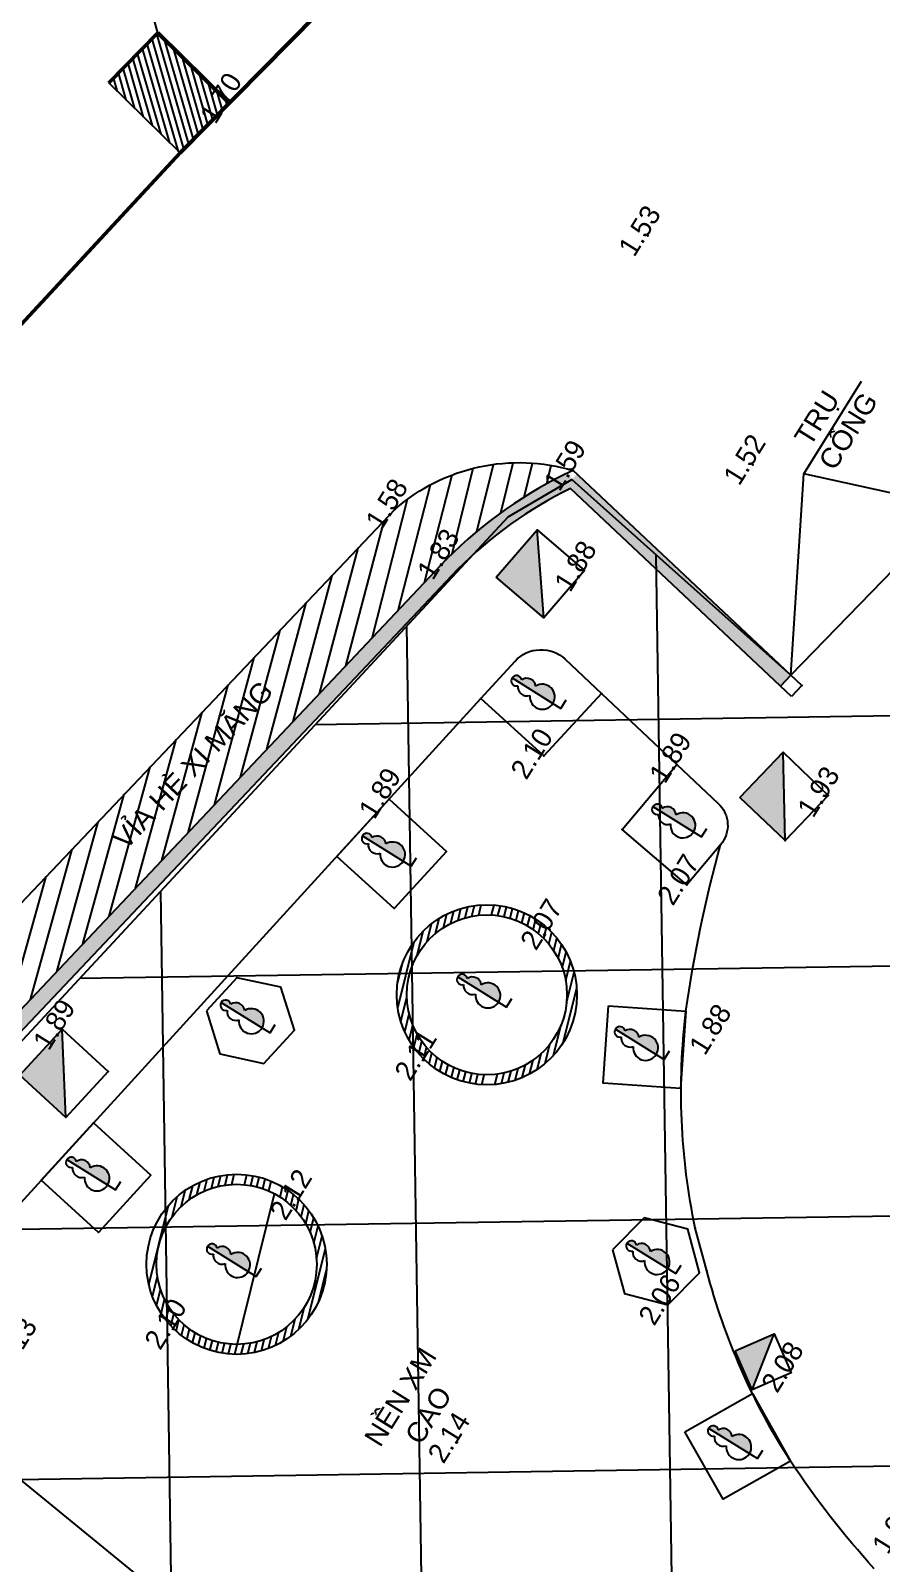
# Model space of a CAD drawing. Header units: millimetres. Extents: x -235021 to 808813, y -1893235 to 860440.
# Drawn here: x 15458 to 32455, y -1817853 to -1787210 of the extents above; entities that cross this region are included whole.
import ezdxf
from ezdxf.enums import TextEntityAlignment as Align

# ---------------------------------------------------------------- set-up
doc = ezdxf.new("R2010")
doc.units = ezdxf.units.MM
doc.header["$LTSCALE"] = 100
doc.layers.get('0').update_dxf_attribs({"lineweight": 9})
for name, color, linetype in [('BO VIA', 3, 'Continuous'), ('CHU', 2, 'Continuous'), ('HO GA', 4, 'Continuous')]:
    doc.layers.add(name, color=color, linetype=linetype)
doc.layers.add('diem', color=2, linetype='Continuous', lineweight=0)
doc.layers.add('THEP CHIU LUC', color=1, linetype='Continuous', lineweight=50)
doc.styles.add('GHICHU', font='', dxfattribs={"height": 2})
doc.styles.add('GHICHU2', font='', dxfattribs={"height": 2})
doc.styles.get('GHICHU').set_extended_font_data('VNI-Helve-Condense')
doc.styles.get('GHICHU2').set_extended_font_data('VNI-Helve-Condense')
doc.dimstyles.get("Standard").update_dxf_attribs({"dimtxt": 0.18, "dimasz": 0.18, "dimexe": 0.18, "dimexo": 0.0625, "dimgap": 0.09, "dimtad": 0, "dimtih": 1, "dimtoh": 1, "dimdec": 4, "dimzin": 0, "dimdsep": 46, "dimtxsty": 'Standard', "dimcen": 0.09, "dimadec": 0, "dimazin": 0, "dimtfac": 1, "dimtdec": 4, "dimtofl": 0, "dimtmove": 0, "dimatfit": 3, "dimfxl": 1, "dimtolj": 1, "dimtzin": 0, "dimarcsym": 0})
pattern_1 = [(76.11958264428031, (673103533.7144846, -1089408393.103788), (-121.3498163011125, 29.98703192525495), [])]

# ---------------------------------------------------------------- blocks, each defined once
blk = doc.blocks.new('CAYDL')
at = {"linetype": 'Continuous'}
blk.add_hatch(color=256, dxfattribs=at).paths.add_polyline_path([(0.2730896669155642, 1.660251213043928, 0.5693726601521445), (0.1762234897171492, 2.41734217087509, 0.684834325308665), (0, 2.871893779935299), (0, 0.469883415720855, 0.7965622496287439)])
for p, q in [((0, 2.87150458983167), (0, 0)), ((0, 0), (0.4967282140305826, 0))]:
    blk.add_line(p, q, dxfattribs=at)
for centre, radius, start, end in [((0, 2.010052954237), 0.4437783504383233, 113.3968845450581, 232.0208978191353), ((0, 2.610458247764701), 0.2614355321705987, 312.3812719101817, 227.6187280898183), ((0, 2.010052954237), 0.4437783504383233, 307.9791021808647, 66.60311545494193), ((0, 1.09639291237982), 0.6265094966589649, 115.841984444443, 64.15801555555699)]:
    blk.add_arc(centre, radius, start, end, dxfattribs=at)
blk = doc.blocks.new('RTERTCERTER')
at = {"layer": 'HO GA'}
h = blk.add_hatch(color=256, dxfattribs=at)
h.dxf.hatch_style = 1
h.paths.add_polyline_path([(414151.4120695426, -1439537.314499317), (412923.2242200301, -1439304.818034226), (412690.727754823, -1440533.005883506)])
h = blk.add_hatch(color=256, dxfattribs=at)
h.dxf.hatch_style = 1
h.paths.add_polyline_path([(427641.3871020554, -1442323.021115324), (426405.9107365097, -1442133.02598317), (426215.9156043556, -1443368.502348716)])
h = blk.add_hatch(color=256, dxfattribs=at)
h.dxf.hatch_style = 1
h.paths.add_polyline_path([(426460.0608775867, -1448845.921743017), (425236.1979380726, -1448591.639409128), (424981.915604301, -1449815.502348876)])
h = blk.add_hatch(color=256, dxfattribs=at)
h.dxf.hatch_style = 1
h.paths.add_polyline_path([(415311.7007458129, -1455056.144323487), (416493.9156042886, -1454838.502348687), (415793.9871876509, -1454356.215907082)])
at = {"layer": 'diem'}
for p in [(426215.9156043557, -1443368.502348715), (416493.9156042887, -1454838.502348687)]:
    blk.add_point(p, dxfattribs=at)
at = {"layer": 'HO GA'}
for p, q in [((412690.7277548229, -1440533.005883506), (414151.4120695423, -1439537.314499317)), ((426215.9156043557, -1443368.502348715), (427641.3871020554, -1442323.021115324)), ((424981.9156043008, -1449815.502348876), (426460.0608775867, -1448845.921743017)), ((415311.7007458126, -1455056.144323487), (416493.9156042887, -1454838.502348687))]:
    blk.add_line(p, q, dxfattribs=at)
for points in [[(412923.22422003, -1439304.818034226), (414151.4120695423, -1439537.314499317), (413918.9156043353, -1440765.502348829), (412690.7277548229, -1440533.005883506)], [(426405.9107365096, -1442133.02598317), (427641.3871020554, -1442323.021115324), (427451.3919699015, -1443558.497480636), (426215.9156043557, -1443368.502348715)], [(425236.1979380725, -1448591.639409129), (426460.0608775867, -1448845.921743017), (426205.7785439314, -1450069.784682298), (424981.9156043008, -1449815.502348876)], [(415793.987187651, -1454356.215907082), (416493.9156042887, -1454838.502348687), (416011.6291624503, -1455538.430765325), (415311.7007458126, -1455056.144323487)]]:
    blk.add_lwpolyline(points, close=True, dxfattribs=at)

msp = doc.modelspace()

# ---------------------------------------------------------------- hatches: boundary and pattern name
at = {"layer": 'BO VIA'}
h = msp.add_hatch(dxfattribs=at)
h.set_pattern_fill('ANSI31', color=253, scale=999.9999999999999, angle=58.11958264428029)
h.set_pattern_definition([(103.1195826442803, (673103533.7144846, -1089408393.103788), (-121.7373056428034, -28.37302265939724), [])])
h.paths.add_polyline_path([(18001.27820477141, -1787254.065213818), (17018.38080150989, -1788251.016915037), (18442.59751748469, -1789655.156062638), (19425.49492074607, -1788658.204361418)])
h = msp.add_hatch(dxfattribs=at)
h.set_pattern_fill('ANSI31', color=253, scale=3000, angle=391.1195826442803)
h.set_pattern_definition([(76.11958264428031, (673103533.7144846, -1089408393.103788), (-364.0494489033374, 89.9610957757648), [])])
edge = h.paths.add_edge_path()
edge.add_line((-9256.293191919976, -1831095.549361533), (-12325.41400379018, -1834596.746648603))
edge.add_line((-12325.4140037903, -1834596.746648603), (-15676.33275449125, -1838901.29686034))
edge.add_arc((19590.18073538487, -1866967.171703485), 45071.28026185529, 141.4864465059279, 146.706780537416)
edge.add_line((-18083.65523924277, -1842226.468653661), (-20559.43960201152, -1847064.728339613))
edge.add_line((-20559.43960201152, -1847064.728339613), (-20267.99297463929, -1846790.759612581))
edge.add_line((-20267.99297463911, -1846790.759612581), (-18909.67331985245, -1846694.497183565))
edge.add_line((-18909.67331985262, -1846694.497183565), (-18837.8738340041, -1846554.184253623))
edge.add_ellipse((-18744.3814632764, -1846369.09685208), major_axis=(-207.3593434136434, 0.5218297957807738), ratio=0.9999999998117978, start_angle=361.3992009683679, end_angle=423.3446813864714, ccw=False)
edge.add_ellipse((-18744.3814632764, -1846369.09685208), major_axis=(-207.3593434136434, 0.5218297957807738), ratio=0.9999999998117978, start_angle=242.7451610644306, end_angle=361.3992009683679, ccw=False)
edge.add_line((-18648.95756474946, -1846184.997832027), (-18183.41997292574, -1845275.228872889))
edge.add_line((-18183.41997292562, -1845275.228872889), (-18658.70288560388, -1845291.993733929))
edge.add_ellipse((-18842.87095533888, -1845296.0667354), major_axis=(-184.1951078374121, -6.784147738797623), ratio=0.9999999997229589, start_angle=0, end_angle=360)
edge.add_line((-19026.86828558234, -1845304.980192321), (-19027.11376569961, -1845304.988851248))
edge.add_ellipse((-18842.87095533888, -1845296.0667354), major_axis=(-184.1951078374121, -6.784147738797623), ratio=0.9999999997229589, start_angle=0, end_angle=360)
edge.add_line((-18658.45740548655, -1845291.985075002), (-18183.4199729258, -1845275.228872889))
edge.add_line((-18183.41997292562, -1845275.228872889), (-16958.64685321721, -1842881.736734194))
edge.add_arc((37119.00247167941, -1879090.729317412), 65080.59081168487, 143.3270375618355, 146.194760610243, ccw=False)
edge.add_ellipse((-14900.4808375318, -1840265.93995415), major_axis=(-109.2012918603117, -148.4888556468721), ratio=0.9999999999664395, start_angle=246.79225811455092, end_angle=292.39885665389977, ccw=False)
edge.add_arc((37119.00247169525, -1879090.72931739), 65080.59081168488, 142.8472948593129, 143.2012544449817, ccw=False)
edge.add_line((-14752.09710031439, -1839785.865374252), (-11156.37282279925, -1835553.49725223))
edge.add_line((-11156.3728227992, -1835553.49725223), (-8151.425425704685, -1832032.405924241))
edge.add_line((-8151.425425704743, -1832032.405924241), (-3186.049876228441, -1826499.186006999))
edge.add_line((-3186.049876228382, -1826499.186006999), (10328.08046192519, -1812004.097280026))
edge.add_line((10328.08046192519, -1812004.097280026), (23769.65557473438, -1797777.134902586))
edge.add_arc((29953.09984416194, -1803901.829880941), 8703.267869656875, 114.82169931055569, 135.2734825140271, ccw=False)
edge.add_arc((25223.071499351, -1799626.796584252), 3780.692423209725, 73.45798459711887, 131.0457519065388)
edge.add_line((22740.43644936295, -1796775.453320545), (9273.23175684968, -1810964.099583434))
edge.add_line((9273.231756849738, -1810964.099583434), (-4149.892492289597, -1825388.605793079))
edge.add_line((-4149.892492289597, -1825388.605793079), (-9256.293191919918, -1831095.549361532))
h.paths.add_polyline_path([(16923.82986597676, -1803338.315210049), (20013.51801975124, -1800053.334704111), (20529.08187698742, -1800538.248249059), (17439.39372321317, -1803823.228754996)], flags=24)
h.paths.add_polyline_path([(-14962.20131985255, -1838495.153983402), (-12198.84709464194, -1834931.287650615), (-11639.51328127965, -1835364.984459678), (-14402.8675064905, -1838928.850792465)], flags=24)
h = msp.add_hatch(dxfattribs=at)
h.set_pattern_fill('ANSI31', color=253, scale=999.9999999999999, angle=391.1195826442803)
h.set_pattern_definition(pattern_1)
h.paths.add_polyline_path([(26373.84571124316, -1806486.093205574, 1), (22773.84571124316, -1806486.093205574, 1)])
h.paths.add_polyline_path([(26173.84571124316, -1806486.093205574, 1), (22973.84571124316, -1806486.093205574, 1)], flags=16)
h = msp.add_hatch(dxfattribs=at)
h.set_pattern_fill('ANSI31', color=253, scale=999.9999999999999, angle=391.1195826442803)
h.set_pattern_definition(pattern_1)
h.paths.add_polyline_path([(21372.96285392303, -1811874.753512017, 1), (17772.96285392303, -1811874.753512017, 1)])
h.paths.add_polyline_path([(21172.96285392303, -1811874.753512017, 1), (17972.96285392303, -1811874.753512017, 1)], flags=16)

# ---------------------------------------------------------------- linework, layer by layer
at = {"layer": 'BO VIA', "color": 253}
for p, q in [((18442.59751748462, -1789655.156062638), (17018.38080150989, -1788251.016915037)), ((19425.49492074602, -1788658.204361418), (18442.59751748462, -1789655.156062638)), ((30645.80542722723, -1800098.533394449), (30440.05449985206, -1800316.860112643)), ((30864.13214542071, -1800304.284321824), (30645.80542716576, -1800098.533394548)), ((30658.38121804554, -1800522.611040018), (30440.05449959269, -1800316.860112618)), ((30864.13214542071, -1800304.284321824), (30658.38121804554, -1800522.611040018))]:
    msp.add_line(p, q, dxfattribs=at)
for points in [[(-20559.43960201152, -1847064.728339613), (-18083.65523924277, -1842226.468653661, -0.02278194440431532), (-15676.33275449107, -1838901.296860339), (-12325.4140037903, -1834596.746648603), (-9256.293191930221, -1831095.549361544), (-4149.892492286104, -1825388.605793075), (9273.23175685067, -1810964.099583433), (22740.43644936295, -1796775.453320545, -0.2566994672692695), (26299.5041123415, -1796002.582458596, -3.612540850152345)], [(30645.80542716576, -1800098.533394548), (26299.5041123415, -1796002.582458596, 0.08947537350946733), (23769.65557473415, -1797777.134902586), (10328.08046191308, -1812004.097280039), (-3186.049876225821, -1826499.186006996), (-8151.425425703579, -1832032.405924239), (-11156.37282280409, -1835553.497252236), (-14752.09710031439, -1839785.865374252, 0.3167547870420334), (-12738.07949004642, -1841445.991292923), (2116.875789261947, -1841301.867567634), (26829.56341743522, -1841033.317408541), (66017.6086998778, -1840701.534958728)], [(30440.0544999885, -1800316.860112865), (26243.25939091697, -1796361.803707399, 0.08331969475364741), (23985.2682054558, -1797985.758851729), (10546.82917943253, -1812209.401901578), (-2964.676674119371, -1826701.675639395), (-7925.652288137178, -1832229.992440513), (-10927.95933493174, -1835747.989899355), (-14416.08382627758, -1839853.707068704, 0.2935601654568191), (-12727.69167335978, -1841145.876390408), (2113.790609452466, -1841001.883381097), (26826.66355800681, -1840733.331208027), (66012.80722828681, -1840401.564858189)], [(24453.49997150252, -1800564.822447777), (25138.43867231376, -1799814.259245585, -0.418918764188264), (26135.58684900153, -1799776.684223905), (26865.19878677471, -1800464.269939289), (25709.22362041572, -1801710.753559027), (24453.49997030298, -1800564.822446619)], [(32315.19698027457, -1817959.98413368, -0.03978916995460226), (30642.48652577127, -1815807.909614622, -0.07979044312556238), (28969.45800007653, -1812003.401163911), (28736.7382358411, -1811154.424420255, -0.08143314565293114), (28550.46160425415, -1806813.175058952, -0.03117780264067716), (29243.45176404557, -1803485.806354368)]]:
    msp.add_lwpolyline(points, format="xyb", dxfattribs=at)
at = {"layer": 'BO VIA', "color": 253, "const_width": 299.9999999999999}
msp.add_lwpolyline([(30542.92996357713, -1800207.696753706), (26270.90029244852, -1796181.739356215, 0.08644342526204736), (23877.467268735, -1797881.441184398), (10437.45482067281, -1812106.749590808), (-3075.363275141863, -1826600.430823146), (-8038.538856920262, -1832131.199182376), (-11042.1660788678, -1835650.743575795), (-14585.33380689466, -1839821.249706193, 0.3057949301867487), (-12733.00372469932, -1841295.9349879), (2115.333199357206, -1841151.875474366), (26828.11348772078, -1840883.324308284), (66016.33878234035, -1840551.540334468)], format="xyb", dxfattribs=at)
at = {"layer": 'BO VIA', "color": 253}
for points in [[(13736.11686661426, -1812309.04623563), (24453.49997030298, -1800564.822446619)], [(26865.19878677471, -1800464.269939289), (28371.77266414353, -1801884.063974504)], [(26250.99482882424, -1825180.365305219), (13975.9122157009, -1815138.512296638)]]:
    msp.add_lwpolyline(points, dxfattribs=at)
msp.add_lwpolyline([(27273.82272895478, -1803181.949154257), (28371.77266414353, -1801884.063974504), (29196.87649626361, -1802661.641175903, -0.3985965941759847), (29243.45176404557, -1803485.806354368), (28566.89072767651, -1804285.568269118)], format="xyb", close=True, dxfattribs=at)
for points in [[(21575.27712257282, -1803718.810030388), (22620.09666639875, -1802573.885525739), (23765.02117055334, -1803618.705069258), (22720.20162712299, -1804763.629574153)], [(18968.36896572012, -1806808.651689376), (19240.76350851712, -1807666.440249118), (20119.82746322133, -1807859.433934965), (20726.49687572179, -1807194.639061439), (20454.10233357974, -1806336.850501967), (19575.03837822058, -1806143.85681585)], [(27004.02157070377, -1806708.18352), (28550.46160425415, -1806813.175058952), (28445.47006525245, -1808359.615091922), (26899.03003206226, -1808254.623554155)], [(15666.66184142098, -1810193.534267979), (16711.48138504924, -1809048.609763207), (17856.40588940174, -1810093.429306848), (16811.58634597115, -1811238.353811743)], [(27083.47965788451, -1811587.180777153), (27321.40863851091, -1812455.161076783), (28192.06611754425, -1812683.098684743), (28824.79461681686, -1812043.055993885), (28586.86563678348, -1811175.075694624), (27716.20815695921, -1810947.138086172)], [(28530.47471613978, -1815221.048374711), (29879.91124121269, -1814458.473089696), (30642.48652577127, -1815807.909614622), (29293.05000122992, -1816570.484900105)]]:
    msp.add_lwpolyline(points, close=True, dxfattribs=at)
for centre, radius in [((24573.84571124316, -1806486.093205574), 1800), ((24573.84571124316, -1806486.093205574), 1600), ((19572.96285392303, -1811874.753512017), 1800), ((19572.96285392303, -1811874.753512017), 1600)]:
    msp.add_circle(centre, radius, dxfattribs=at)
for p in [(27792.67382424331, -1791312.745978392), (29889.89842419425, -1795887.479520148), (26299.5041123415, -1796002.582458596), (22740.43644936295, -1796775.453320545), (23769.65557473415, -1797777.134902586), (26511.3406322939, -1798017.393191496), (24453.49997030298, -1800564.822446619), (26865.19878677471, -1800464.269939289), (30864.13214542071, -1800304.284321824), (25709.22362041572, -1801710.753559027), (28371.77266414353, -1801884.063974504), (22620.09666639875, -1802573.885525739), (31395.37611445674, -1802499.076337295), (27273.82272895478, -1803181.949154257), (29243.45176404557, -1803485.806354368), (30533.07076292677, -1803404.023562725), (28566.89072767651, -1804285.568269118), (25830.22226074344, -1805178.969467935), (19575.03837822058, -1806143.85681585), (28550.46160425415, -1806813.175058952), (16095.09412060637, -1807181.449204369), (23317.46916168119, -1807793.216943312), (17005.34003025718, -1808018.454212812), (16711.48138504924, -1809048.609763207), (20824.91736229375, -1810581.366424158), (28736.7382358411, -1811154.424420255), (28969.45800007653, -1812003.401163911), (28192.06611754425, -1812683.098684743), (18321.00834535487, -1813168.140599753), (30647.82445468038, -1814027.09729814), (23982.23108010861, -1815439.775946827), (30642.48652577127, -1815807.909614622)]:
    msp.add_point(p, dxfattribs=at)
at = {"layer": 'CHU'}
for p, q in [((28467.53266997967, -1830979.0916892), (27954.02857237967, -1797688.621587788)), ((23439.82399186119, -1829221.298217319), (22975.3822767263, -1799111.542318952)), ((66417.4017649875, -1800390.147830991), (21141.51792517089, -1801088.526430133)), ((18374.73226414568, -1825039.96167981), (18056.58107064804, -1804414.220143639)), ((36938.88600013836, -1805845.447481616), (16435.59734644159, -1806161.709844565)), ((37215.61595351709, -1810841.773721687), (11729.67676771228, -1811234.893258997)), ((84325.10546560894, -1815115.706620298), (7023.756188983156, -1816308.076673429))]:
    msp.add_line(p, q, dxfattribs=at)
at = {"layer": 'CHU', "color": 253}
msp.add_lwpolyline([(-14726.96284647874, -1839756.280954954), (25000.71975661558, -1796928.141995954), (26270.90029244852, -1796181.739356215), (30645.80542722723, -1800098.533394449), (44656.0794205126, -1785667.887667367, -0.1467386285083961), (46954.63052548288, -1784385.852312062), (111362.9354437448, -1837348.995797655, -0.4409495816337617), (111499.1651558189, -1839966.494522396), (-12733.00372469932, -1841295.9349879, -0.3735225681235041), (-14536.47815716686, -1839763.743880239, -5.073275760016919)], format="xyb", dxfattribs=at)
at = {"layer": 'THEP CHIU LUC'}
for p, q in [((18001.27820477128, -1787254.065213818), (17018.38080150989, -1788251.016915037)), ((19425.49492074602, -1788658.204361418), (18001.27820477128, -1787254.065213818))]:
    msp.add_line(p, q, dxfattribs=at)
msp.add_lwpolyline([(50453.67922796734, -1762852.038757677), (45084.93889688799, -1768495.727731918), (43411.14700367075, -1770270.427057967), (41149.35633959301, -1771114.138497068), (38509.80573658535, -1768907.144701538), (22281.08615667099, -1785761.781468278), (18442.59751748462, -1789655.156062638), (-1980.331467327138, -1811710.080654734), (-26647.83314870711, -1837701.773997087), (-34918.58038177312, -1847651.806941277)], dxfattribs=at)
msp.add_point((19425.49492074602, -1788658.204361418), dxfattribs=at)

# ---------------------------------------------------------------- block references
at = {"layer": 'BO VIA', "color": 253, "rotation": 58.1195826450167}
msp.add_blockref('RTERTCERTER', (-1425034.431699683, -1398561.010511268), dxfattribs=at)
at = {"layer": 'BO VIA', "color": 253, "xscale": 400.0000000000201, "yscale": 400.0000000000201, "zscale": 400.0000000000201, "rotation": 58.11958264426761}
for p in [(26052.59774362721, -1800759.135303219), (28862.58006102924, -1803329.405232025), (23063.39751171955, -1803913.346660198), (24967.09407633153, -1806730.682315838), (20240.68128610618, -1807246.234485856), (28117.9941832468, -1807778.488416817), (17154.78223062964, -1810388.07089769), (19966.2112190114, -1812119.342622281), (28347.38550273568, -1812059.707495968), (29979.72898640862, -1815759.068105226)]:
    msp.add_blockref('CAYDL', p, dxfattribs=at)

# ---------------------------------------------------------------- texts
at = {"layer": 'BO VIA', "color": 253}
for s, p in [('1.53', (27792.67382424331, -1791312.745978392)), ('1.52', (29889.89842419425, -1795887.479520148)), ('1.59', (26299.5041123415, -1796002.582458596)), ('1.58', (22740.43644936295, -1796775.453320545)), ('1.83', (23769.65557473415, -1797777.134902586)), ('1.88', (26511.3406322939, -1798017.393191496)), ('2.10', (25637.49114221433, -1801766.40053581)), ('1.89', (28407.65643004846, -1801845.370646348)), ('1.89', (22602.6344169465, -1802557.950064985)), ('1.93', (31367.28961479251, -1802528.551743009)), ('2.07', (28566.89072767651, -1804285.568269118)), ('2.07', (25830.22226074344, -1805178.969467935)), ('1.89', (16095.09412060637, -1807181.449204369)), ('1.88', (29204.08245197876, -1807278.696433452)), ('2.11', (23317.46916168119, -1807793.216943312)), ('2.12', (20824.91736229375, -1810581.366424158)), ('2.06', (28192.06611754425, -1812683.098684743)), ('2.10', (18321.00834535487, -1813168.140599753)), ('2.13', (15330.94548029482, -1813550.644275676)), ('2.08', (30647.82445468038, -1814027.09729814)), ('2.14', (23982.23108010861, -1815439.775946827)), ('1.93', (32859.91603131808, -1817255.604219649))]:
    msp.add_text(s, height=399.9999999999999, rotation=58.11958264316836, dxfattribs=at).set_placement(p, align=Align.CENTER)
at = {"layer": 'BO VIA', "color": 253, "char_height": 399.9999999999999, "attachment_point": 1, "rotation": 58.11958264428029}
for s, insert, style in [('{\\fArial|b0|i0|c0|p34; TRỤ \\PCỔNG}', (30613.01315268275, -1795467.129980204), 'GHICHU'), ('{\\fArial|b0|i0|c0|p34;NỀN XM\\P   CAO}', (22101.35418563295, -1815342.207888254), 'GHICHU2')]:
    msp.add_mtext(s, dxfattribs=dict(at, insert=insert, style=style))
at = {"layer": 'BO VIA', "color": 253, "insert": (17065.18490371789, -1803333.984701393), "char_height": 399.9999999999999, "width": 4617.903772021368, "attachment_point": 1, "rotation": 46.754746720550514, "style": 'GHICHU'}
msp.add_mtext('{\\fArial|b0|i0|c0|p34;VỈA HÈ XI MĂNG}', dxfattribs=at)
at = {"layer": 'THEP CHIU LUC'}
msp.add_text('1.70', height=399.9999999999999, rotation=58.11958264316836, dxfattribs=at).set_placement((19425.49492074602, -1788658.204361418), align=Align.CENTER)

# ---------------------------------------------------------------- leaders
at = {"layer": 'BO VIA', "color": 253}
for points in [[(30645.80542722723, -1800098.533394449), (30906.61759331735, -1796068.188808642), (32058.90517413715, -1794215.550288555)], [(33826.63290952082, -1796713.219546285), (30906.61759331735, -1796068.188808642)]]:
    msp.add_leader(points, dimstyle='Standard', override={"dimgap": 0.09, "dimtad": 0}, dxfattribs=at)
at = {"layer": 'THEP CHIU LUC'}
msp.add_leader([(18001.27820477128, -1787254.065213818), (16970.27897179552, -1783565.6530645)], dimstyle='Standard', override={"dimgap": 0.09, "dimtad": 0}, dxfattribs=at)

doc.saveas('drawing.dxf')
